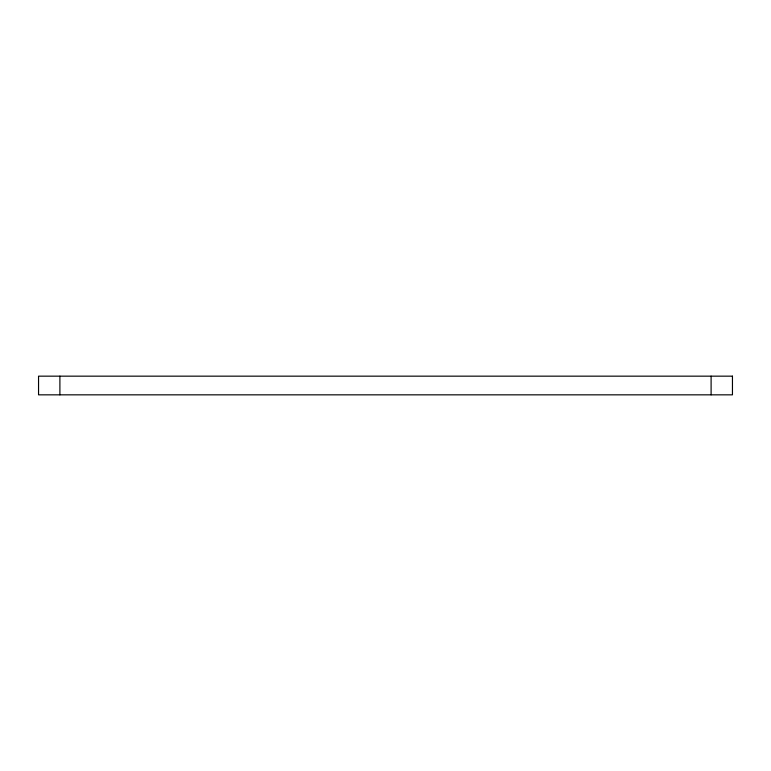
<?xml version="1.0" encoding="UTF-8"?>
<svg xmlns="http://www.w3.org/2000/svg" width="771" height="771" viewBox="0 0 771 771"><rect width="100%" height="100%" fill="white"/><g stroke="black" fill="none" stroke-linecap="round" stroke-linejoin="round"><path stroke-width="1.16" d="M711.103 376.161L711.103 394.839M59.897 376.161L59.897 394.839M732.45 376.161L38.55 376.161L38.55 394.839L732.45 394.839L732.45 376.161"/></g></svg>
